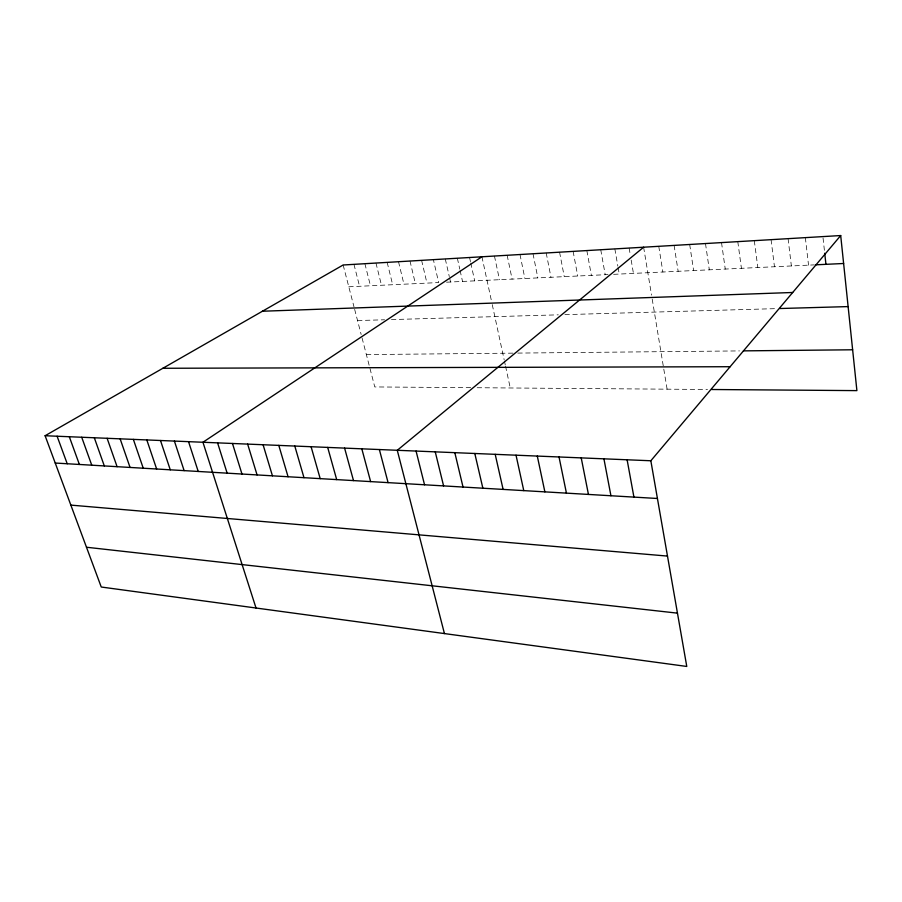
<?xml version="1.0" encoding="UTF-8"?>
<svg xmlns="http://www.w3.org/2000/svg" width="902" height="902" viewBox="0 0 902 902"><rect width="100%" height="100%" fill="white"/><g stroke="black" fill="none" stroke-linecap="round" stroke-linejoin="round"><path stroke-width="0.68" stroke-dasharray="4.51 3.38" d="M348.792 286.791L438.665 282.563L433.377 259.652M446.569 282.191L608.016 274.591M613.619 274.332L813.886 264.895M357.542 320.548L384.568 319.782M391.434 319.579L558.315 314.832M564.911 314.64L776.994 308.608M366.37 354.587L515.031 353.122M517.793 353.088L739.46 350.912M470.686 387.668L374.77 386.935L361.488 335.758M477.169 387.725L707.506 389.484M343.143 264.996L354.001 306.872M354.655 309.375L361.161 334.495M353.956 264.354L359.56 286.284M364.893 263.711L370.463 285.776M375.965 263.057L381.49 285.257M387.172 262.392L392.652 284.728M398.504 261.715L403.949 284.198M409.993 261.039L415.382 283.656M421.606 260.351L426.95 283.115M445.284 258.953L449.297 276.576M449.602 277.94L450.526 281.999M457.348 258.231L459.794 269.157M460.099 270.521L462.534 281.435M469.559 257.51L470.472 261.636M470.765 263.012L474.689 280.872M481.927 256.777L491.387 300.569M492.255 304.617L504.15 359.718M504.432 361.014L505.267 364.904M505.548 366.189L510.25 387.973M494.454 256.044L499.471 279.699M507.149 255.289L512.099 279.101M520.003 254.533L524.885 278.504M533.014 253.755L537.84 277.895M546.206 252.977L550.964 277.275M559.578 252.188L564.257 276.655M573.12 251.387L577.731 276.012M586.841 250.576L591.385 275.369M600.743 249.753L605.208 274.727M614.848 248.918L617.847 266.124M618.073 267.443L619.234 274.061M629.134 248.073L630.261 254.736M631.174 260.069L633.441 273.396M643.622 247.216L651.548 295.146M652.202 299.081L667.108 389.168M658.753 246.314L662.88 272.009M674.11 245.412L678.146 271.288M689.68 244.487L693.627 270.566M705.488 243.551L709.322 269.822M721.521 242.604L725.253 269.067M737.791 241.635L741.421 268.311M754.298 240.665L757.827 267.533M771.063 239.673L774.468 266.755M788.077 238.658L791.37 265.955M805.351 237.643L808.53 265.154M823.041 237.993L824.563 251.85"/><path stroke-width="1.35" d="M650.838 460.764L840.698 235.546L343.143 264.996L45.1 435.734L101.249 587.022L686.772 666.454L650.838 460.764L45.1 435.734M643.622 247.216L397.275 450.29L444.438 633.576M481.927 256.777L202.939 442.251L256.021 608.016M815.228 264.838L843.618 263.497M262.414 311.235L792.7 292.485M779.734 308.529L848.117 306.59M743.417 350.867L852.638 349.784M162.845 368.275L730.124 366.719M711.599 389.506L856.9 390.622L840.698 235.546M55.236 463.042L657.434 498.49M70.852 505.109L667.491 556.083M86.491 547.243L677.458 613.146M57.108 436.23L67.222 463.752M69.319 436.737L79.387 464.462M81.71 437.245L91.756 465.195M94.315 437.763L104.316 465.939M107.112 438.293L117.091 466.684M120.135 438.834L130.057 467.45M133.361 439.375L143.249 468.228M146.812 439.939L156.655 469.017M160.488 440.503L170.275 469.818M174.402 441.078L184.132 470.63M188.541 441.664L198.226 471.464M217.585 442.859L227.146 473.167M232.479 443.48L241.973 474.035M247.644 444.1L257.07 474.926M263.08 444.742L272.438 475.828M278.797 445.385L288.065 476.752M294.796 446.05L303.985 477.688M311.089 446.727L320.199 478.646M327.685 447.415L336.694 479.616M344.598 448.114L353.505 480.608M361.815 448.824L370.632 481.612M379.37 449.546L388.085 482.638M416.07 451.068L424.538 484.791M435.249 451.857L443.592 485.907M454.822 452.669L463.03 487.057M474.802 453.492L482.863 488.219M495.198 454.337L503.113 489.414M516.023 455.194L523.78 490.632M537.299 456.074L544.876 491.872M559.026 456.964L566.433 493.135M581.226 457.889L588.442 494.431M603.923 458.825L610.936 495.762M627.115 459.783L633.926 497.115M824.721 253.236L825.939 264.331"/></g></svg>
